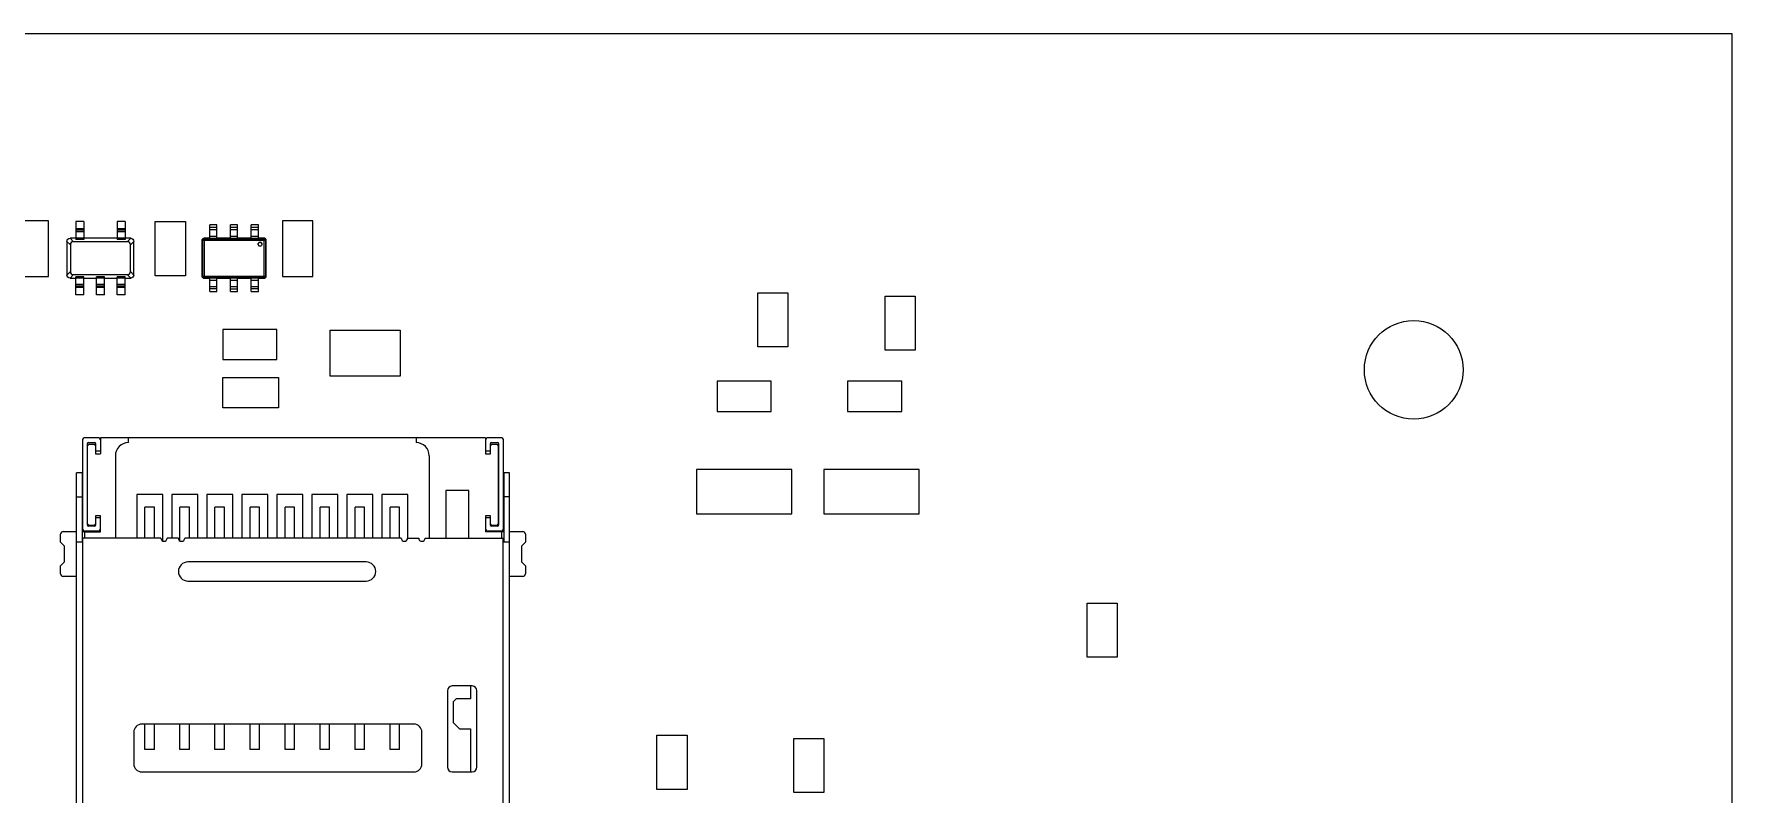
# Model space of a CAD drawing. Header units: millimetres. Extents: x 0 to 160, y -2 to 126.
# Drawn here: x 106.7 to 160, y 102.1 to 126 of the extents above; entities that cross this region are included whole.
import ezdxf

# ---------------------------------------------------------------- set-up
doc = ezdxf.new("R2010")
doc.units = ezdxf.units.MM

msp = doc.modelspace()

# ---------------------------------------------------------------- linework, layer by layer
at = {"color": 7, "linetype": 'Continuous', "lineweight": 25}
for p, q in [((160, 126), (0, 126)), ((160, 0), (160, 126)), ((107.12, 120.125), (106.17, 120.125)), ((107.12, 118.375), (107.12, 120.125)), ((107.97, 120.1), (107.97, 119.535)), ((108.22, 120.1), (107.97, 120.1)), ((108.22, 120.1), (108.22, 119.535)), ((109.27, 120.1), (109.27, 119.535)), ((109.52, 120.1), (109.27, 120.1)), ((109.52, 120.1), (109.52, 119.535)), ((110.47, 118.4), (110.47, 120.1)), ((110.47, 120.1), (111.42, 120.1)), ((111.42, 120.1), (111.42, 118.4)), ((114.47, 120.125), (114.47, 118.375)), ((115.42, 120.125), (114.47, 120.125)), ((115.42, 118.375), (115.42, 120.125)), ((107.792, 119.575), (107.899, 119.468)), ((107.97, 119.575), (107.792, 119.575)), ((108.22, 119.876), (107.97, 119.876)), ((108.22, 119.826), (107.97, 119.826)), ((108.22, 119.777), (107.97, 119.777)), ((108.22, 119.578), (107.97, 119.578)), ((108.22, 119.535), (107.97, 119.535)), ((109.27, 119.575), (108.22, 119.575)), ((109.52, 119.876), (109.27, 119.876)), ((109.52, 119.826), (109.27, 119.826)), ((109.52, 119.777), (109.27, 119.777)), ((109.52, 119.578), (109.27, 119.578)), ((109.52, 119.535), (109.27, 119.535)), ((109.698, 119.575), (109.52, 119.575)), ((109.591, 119.468), (109.698, 119.575)), ((111.958, 119.512), (111.945, 119.525)), ((111.945, 118.375), (111.945, 119.525)), ((111.945, 119.525), (111.945, 119.525)), ((111.958, 119.512), (113.932, 119.512)), ((111.958, 118.388), (111.958, 119.512)), ((112.182, 119.575), (111.995, 119.575)), ((111.995, 119.575), (112.008, 119.562)), ((111.995, 119.575), (112.182, 119.575)), ((111.995, 119.575), (111.995, 119.575)), ((112.008, 119.562), (112.008, 118.338)), ((112.008, 119.562), (113.882, 119.562)), ((112.407, 120), (112.182, 120)), ((112.182, 119.915), (112.182, 120)), ((112.407, 119.915), (112.182, 119.915)), ((112.407, 119.84), (112.182, 119.84)), ((112.182, 119.64), (112.407, 119.64)), ((112.182, 119.57), (112.182, 119.64)), ((112.407, 119.57), (112.182, 119.57)), ((112.407, 119.915), (112.407, 120)), ((112.407, 119.57), (112.407, 119.64)), ((112.832, 119.575), (112.407, 119.575)), ((112.407, 119.575), (112.832, 119.575)), ((113.057, 120), (112.832, 120)), ((112.832, 119.915), (112.832, 120)), ((113.057, 119.915), (112.832, 119.915)), ((113.057, 119.84), (112.832, 119.84)), ((112.832, 119.64), (113.057, 119.64)), ((112.832, 119.57), (112.832, 119.64)), ((113.057, 119.57), (112.832, 119.57)), ((113.057, 119.915), (113.057, 120)), ((113.057, 119.57), (113.057, 119.64)), ((113.482, 119.575), (113.057, 119.575)), ((113.057, 119.575), (113.482, 119.575)), ((113.707, 120), (113.482, 120)), ((113.482, 119.915), (113.482, 120)), ((113.707, 119.915), (113.482, 119.915)), ((113.707, 119.84), (113.482, 119.84)), ((113.482, 119.64), (113.707, 119.64)), ((113.482, 119.57), (113.482, 119.64)), ((113.707, 119.57), (113.482, 119.57)), ((113.707, 119.915), (113.707, 120)), ((113.707, 119.57), (113.707, 119.64)), ((113.895, 119.575), (113.707, 119.575)), ((113.707, 119.575), (113.895, 119.575)), ((113.882, 119.562), (113.895, 119.575)), ((113.882, 119.562), (113.882, 118.338)), ((113.895, 119.575), (113.895, 119.575)), ((113.945, 119.525), (113.932, 119.512)), ((113.932, 119.512), (113.932, 118.388)), ((113.945, 119.525), (113.945, 118.375)), ((113.945, 119.525), (113.945, 119.525)), ((107.802, 119.371), (107.695, 119.478)), ((107.695, 119.478), (107.695, 118.421)), ((107.802, 119.371), (107.802, 118.529)), ((109.591, 119.468), (107.899, 119.468)), ((109.795, 119.478), (109.688, 119.371)), ((109.688, 118.529), (109.688, 119.371)), ((109.795, 118.421), (109.795, 119.478)), ((107.695, 118.421), (107.802, 118.529)), ((107.899, 118.432), (107.792, 118.325)), ((107.899, 118.432), (109.591, 118.432)), ((109.698, 118.325), (109.591, 118.432)), ((109.688, 118.529), (109.795, 118.421)), ((106.17, 118.375), (107.12, 118.375)), ((107.792, 118.325), (107.97, 118.325)), ((108.22, 118.365), (107.97, 118.365)), ((107.97, 117.8), (107.97, 118.365)), ((108.22, 118.321), (107.97, 118.321)), ((108.22, 118.123), (107.97, 118.123)), ((108.22, 118.074), (107.97, 118.074)), ((108.22, 118.024), (107.97, 118.024)), ((108.22, 117.8), (108.22, 118.365)), ((108.22, 118.325), (108.62, 118.325)), ((108.87, 118.365), (108.62, 118.365)), ((108.62, 117.8), (108.62, 118.365)), ((108.87, 118.321), (108.62, 118.321)), ((108.87, 118.123), (108.62, 118.123)), ((108.87, 118.074), (108.62, 118.074)), ((108.87, 118.024), (108.62, 118.024)), ((108.87, 117.8), (108.87, 118.365)), ((108.87, 118.325), (109.27, 118.325)), ((109.52, 118.365), (109.27, 118.365)), ((109.27, 117.8), (109.27, 118.365)), ((109.52, 118.321), (109.27, 118.321)), ((109.52, 118.123), (109.27, 118.123)), ((109.52, 118.074), (109.27, 118.074)), ((109.52, 118.024), (109.27, 118.024)), ((109.52, 117.8), (109.52, 118.365)), ((109.52, 118.325), (109.698, 118.325)), ((111.42, 118.4), (110.47, 118.4)), ((111.945, 118.375), (111.958, 118.388)), ((111.945, 118.375), (111.945, 118.375)), ((111.958, 118.388), (113.932, 118.388)), ((112.008, 118.338), (111.995, 118.325)), ((111.995, 118.325), (112.182, 118.325)), ((111.995, 118.325), (112.182, 118.325)), ((111.995, 118.325), (111.995, 118.325)), ((112.008, 118.338), (113.882, 118.338)), ((112.182, 118.33), (112.407, 118.33)), ((112.182, 118.26), (112.182, 118.33)), ((112.182, 118.26), (112.407, 118.26)), ((112.182, 118.06), (112.407, 118.06)), ((112.407, 117.985), (112.182, 117.985)), ((112.182, 117.9), (112.182, 117.985)), ((112.182, 117.9), (112.407, 117.9)), ((112.407, 118.26), (112.407, 118.33)), ((112.407, 118.325), (112.832, 118.325)), ((112.407, 118.325), (112.832, 118.325)), ((112.407, 117.9), (112.407, 117.985)), ((112.832, 118.33), (113.057, 118.33)), ((112.832, 118.06), (112.832, 118.33)), ((112.832, 118.26), (113.057, 118.26)), ((112.832, 118.06), (113.057, 118.06)), ((112.832, 117.9), (112.832, 118.06)), ((112.832, 117.985), (113.057, 117.985)), ((112.832, 117.9), (113.057, 117.9)), ((113.057, 118.06), (113.057, 118.33)), ((113.057, 118.325), (113.482, 118.325)), ((113.057, 118.325), (113.482, 118.325)), ((113.057, 117.9), (113.057, 118.06)), ((113.482, 118.33), (113.707, 118.33)), ((113.482, 118.26), (113.482, 118.33)), ((113.482, 118.26), (113.707, 118.26)), ((113.482, 118.06), (113.707, 118.06)), ((113.707, 117.985), (113.482, 117.985)), ((113.482, 117.9), (113.482, 117.985)), ((113.482, 117.9), (113.707, 117.9)), ((113.707, 118.26), (113.707, 118.33)), ((113.707, 118.325), (113.895, 118.325)), ((113.707, 118.325), (113.895, 118.325)), ((113.707, 117.9), (113.707, 117.985)), ((113.895, 118.325), (113.882, 118.338)), ((113.895, 118.325), (113.895, 118.325)), ((113.932, 118.388), (113.945, 118.375)), ((114.47, 118.375), (115.42, 118.375)), ((108.22, 117.8), (107.97, 117.8)), ((108.87, 117.8), (108.62, 117.8)), ((109.52, 117.8), (109.27, 117.8)), ((129.394, 117.858), (130.344, 117.858)), ((129.394, 116.158), (129.394, 117.858)), ((130.344, 117.858), (130.344, 116.158)), ((133.394, 116.058), (133.394, 117.758)), ((133.394, 117.758), (134.344, 117.758)), ((134.344, 117.758), (134.344, 116.058)), ((114.29, 116.712), (112.59, 116.712)), ((112.59, 116.712), (112.59, 115.762)), ((114.29, 115.762), (114.29, 116.712)), ((115.962, 116.691), (118.162, 116.691)), ((115.962, 115.241), (115.962, 116.691)), ((118.162, 116.691), (118.162, 115.241)), ((112.59, 115.762), (114.29, 115.762)), ((130.344, 116.158), (129.394, 116.158)), ((134.344, 116.058), (133.394, 116.058)), ((118.162, 115.241), (115.962, 115.241)), ((112.588, 115.195), (114.338, 115.195)), ((112.588, 114.245), (112.588, 115.195)), ((114.338, 115.195), (114.338, 114.245)), ((128.119, 115.083), (128.119, 114.133)), ((129.819, 115.083), (128.119, 115.083)), ((129.819, 114.133), (129.819, 115.083)), ((132.219, 115.083), (132.219, 114.133)), ((133.919, 115.083), (132.219, 115.083)), ((133.919, 114.133), (133.919, 115.083)), ((114.338, 114.245), (112.588, 114.245)), ((128.119, 114.133), (129.819, 114.133)), ((132.219, 114.133), (133.919, 114.133)), ((108.185, 113.25), (108.185, 110.43)), ((108.695, 113.3), (108.235, 113.3)), ((108.335, 110.56), (108.335, 113.12)), ((108.345, 113.05), (108.395, 113.1)), ((108.365, 113.15), (108.565, 113.15)), ((108.395, 113.1), (108.545, 113.1)), ((108.545, 113.1), (108.595, 113.05)), ((108.595, 113.12), (108.595, 113.05)), ((120.845, 113.3), (108.745, 113.3)), ((108.745, 113.3), (108.745, 112.8)), ((109.625, 113.15), (109.625, 113.3)), ((118.665, 113.3), (118.665, 113.15)), ((120.845, 113.3), (120.845, 112.8)), ((121.355, 113.3), (120.895, 113.3)), ((120.995, 113.05), (120.995, 113.12)), ((120.995, 113.05), (121.045, 113.1)), ((121.025, 113.15), (121.225, 113.15)), ((121.045, 113.1), (121.195, 113.1)), ((121.195, 113.1), (121.245, 113.05)), ((121.255, 113.12), (121.255, 110.56)), ((121.405, 110.43), (121.405, 113.25)), ((108.345, 110.6), (108.345, 113.05)), ((108.595, 113.05), (108.595, 112.8)), ((108.595, 112.89), (108.745, 112.89)), ((108.595, 112.8), (108.745, 112.8)), ((109.215, 112.74), (109.215, 110.15)), ((119.075, 112.74), (119.075, 110.15)), ((120.845, 112.89), (120.995, 112.89)), ((120.845, 112.8), (120.995, 112.8)), ((120.995, 112.8), (120.995, 113.05)), ((121.245, 113.05), (121.245, 110.6)), ((108.175, 112.2), (107.995, 112.2)), ((107.995, 98.8), (107.995, 112.2)), ((108.175, 112.2), (108.175, 110.03)), ((121.595, 112.2), (121.415, 112.2)), ((121.415, 112.2), (121.415, 110.03)), ((121.595, 98.8), (121.595, 112.2)), ((130.469, 112.308), (127.469, 112.308)), ((127.469, 112.308), (127.469, 110.908)), ((130.469, 110.908), (130.469, 112.308)), ((134.469, 112.308), (131.469, 112.308)), ((131.469, 112.308), (131.469, 110.908)), ((134.469, 110.908), (134.469, 112.308)), ((109.885, 111.52), (109.885, 110.15)), ((110.705, 111.52), (109.885, 111.52)), ((110.705, 110.058), (110.705, 111.52)), ((110.985, 111.52), (110.985, 110.15)), ((111.805, 111.52), (110.985, 111.52)), ((111.805, 110.15), (111.805, 111.52)), ((112.085, 111.52), (112.085, 110.15)), ((112.905, 111.52), (112.085, 111.52)), ((112.905, 110.15), (112.905, 111.52)), ((113.185, 111.52), (113.185, 110.15)), ((114.005, 111.52), (113.185, 111.52)), ((114.005, 110.15), (114.005, 111.52)), ((114.285, 111.52), (114.285, 110.15)), ((115.105, 111.52), (114.285, 111.52)), ((115.105, 110.15), (115.105, 111.52)), ((115.385, 111.52), (115.385, 110.15)), ((116.205, 111.52), (115.385, 111.52)), ((116.205, 110.15), (116.205, 111.52)), ((116.485, 111.52), (116.485, 110.15)), ((117.305, 111.52), (116.485, 111.52)), ((117.305, 110.15), (117.305, 111.52)), ((117.585, 111.52), (117.585, 110.15)), ((118.405, 111.52), (117.585, 111.52)), ((118.405, 110.15), (118.405, 111.52)), ((120.315, 111.65), (119.595, 111.65)), ((119.595, 111.65), (119.595, 110.15)), ((120.315, 110.15), (120.315, 111.65)), ((107.995, 111.45), (108.175, 111.45)), ((110.445, 111.12), (110.145, 111.12)), ((110.145, 110.15), (110.145, 111.12)), ((110.445, 110.15), (110.445, 111.12)), ((111.545, 111.12), (111.245, 111.12)), ((111.245, 110.063), (111.245, 111.12)), ((111.545, 110.15), (111.545, 111.12)), ((112.645, 111.12), (112.345, 111.12)), ((112.345, 110.15), (112.345, 111.12)), ((112.645, 110.15), (112.645, 111.12)), ((113.445, 110.15), (113.445, 111.12)), ((113.745, 111.12), (113.445, 111.12)), ((113.745, 110.15), (113.745, 111.12)), ((114.845, 111.12), (114.545, 111.12)), ((114.545, 110.15), (114.545, 111.12)), ((114.845, 110.15), (114.845, 111.12)), ((115.645, 110.15), (115.645, 111.12)), ((115.945, 111.12), (115.645, 111.12)), ((115.945, 110.15), (115.945, 111.12)), ((117.045, 111.12), (116.745, 111.12)), ((116.745, 110.15), (116.745, 111.12)), ((117.045, 110.15), (117.045, 111.12)), ((117.845, 110.15), (117.845, 111.12)), ((118.145, 111.12), (117.845, 111.12)), ((118.145, 110.15), (118.145, 111.12)), ((121.595, 111.45), (121.415, 111.45)), ((108.395, 110.55), (108.345, 110.6)), ((108.565, 110.53), (108.365, 110.53)), ((108.545, 110.55), (108.395, 110.55)), ((108.595, 110.6), (108.545, 110.55)), ((108.745, 110.85), (108.595, 110.85)), ((108.595, 110.85), (108.595, 110.56)), ((108.745, 110.79), (108.595, 110.79)), ((108.745, 110.35), (108.745, 110.85)), ((120.995, 110.85), (120.845, 110.85)), ((120.845, 110.85), (120.845, 110.35)), ((120.995, 110.79), (120.845, 110.79)), ((120.995, 110.56), (120.995, 110.85)), ((121.045, 110.55), (120.995, 110.6)), ((121.225, 110.53), (121.025, 110.53)), ((121.195, 110.55), (121.045, 110.55)), ((121.245, 110.6), (121.195, 110.55)), ((127.469, 110.908), (130.469, 110.908)), ((131.469, 110.908), (134.469, 110.908)), ((107.495, 110.025), (107.495, 110.275)), ((107.615, 109.9), (107.495, 110.025)), ((107.575, 110.355), (107.995, 110.355)), ((107.615, 109.4), (107.615, 109.9)), ((107.995, 110.03), (108.175, 110.03)), ((108.175, 110.355), (108.245, 110.355)), ((110.645, 110.15), (108.175, 110.15)), ((108.195, 98.8), (108.195, 110.15)), ((108.235, 110.38), (108.695, 110.38)), ((108.245, 110.355), (108.245, 110.15)), ((108.245, 110.35), (108.745, 110.35)), ((111.195, 110.15), (110.845, 110.15)), ((118.195, 110.15), (111.395, 110.15)), ((118.395, 110.15), (118.745, 110.15)), ((118.945, 110.15), (121.415, 110.15)), ((121.345, 110.35), (120.845, 110.35)), ((120.895, 110.38), (121.355, 110.38)), ((121.345, 110.35), (121.345, 110.355)), ((121.345, 110.355), (121.415, 110.355)), ((121.345, 110.35), (121.345, 110.15)), ((121.395, 98.8), (121.395, 110.15)), ((121.415, 110.03), (121.595, 110.03)), ((121.595, 110.355), (122.015, 110.355)), ((122.095, 110.025), (121.975, 109.9)), ((121.975, 109.9), (121.975, 109.4)), ((122.095, 110.275), (122.095, 110.025)), ((107.495, 109.275), (107.615, 109.4)), ((117.095, 109.4), (111.495, 109.4)), ((121.975, 109.4), (122.095, 109.275)), ((107.495, 109.025), (107.495, 109.275)), ((107.995, 108.945), (107.575, 108.945)), ((122.015, 108.945), (121.595, 108.945)), ((122.095, 109.275), (122.095, 109.025)), ((111.495, 108.8), (117.095, 108.8)), ((139.74, 106.409), (139.74, 108.109)), ((139.74, 108.109), (140.69, 108.109)), ((140.69, 108.109), (140.69, 106.409)), ((140.69, 106.409), (139.74, 106.409)), ((119.645, 105.35), (119.645, 102.95)), ((120.425, 105.5), (119.795, 105.5)), ((119.925, 105.1), (119.825, 105)), ((120.375, 105.1), (119.925, 105.1)), ((120.375, 105.5), (120.375, 105.1)), ((120.575, 102.95), (120.575, 105.35)), ((119.825, 105), (119.825, 104.35)), ((109.795, 104.05), (109.795, 103.05)), ((118.595, 104.3), (110.045, 104.3)), ((110.145, 103.5), (110.145, 104.3)), ((110.445, 103.5), (110.445, 104.3)), ((111.245, 103.5), (111.245, 104.3)), ((111.545, 103.5), (111.545, 104.3)), ((112.345, 103.5), (112.345, 104.3)), ((112.645, 103.5), (112.645, 104.3)), ((113.445, 103.5), (113.445, 104.3)), ((113.745, 103.5), (113.745, 104.3)), ((114.545, 103.5), (114.545, 104.3)), ((114.845, 103.5), (114.845, 104.3)), ((115.645, 103.5), (115.645, 104.3)), ((115.945, 103.5), (115.945, 104.3)), ((116.745, 103.5), (116.745, 104.3)), ((117.045, 103.5), (117.045, 104.3)), ((117.845, 103.5), (117.845, 104.3)), ((118.145, 103.5), (118.145, 104.3)), ((118.845, 103.05), (118.845, 104.05)), ((119.825, 104.35), (120.025, 104.15)), ((120.025, 104.15), (120.375, 104.15)), ((120.375, 104.15), (120.375, 102.8)), ((110.445, 103.5), (110.145, 103.5)), ((111.545, 103.5), (111.245, 103.5)), ((112.645, 103.5), (112.345, 103.5)), ((113.745, 103.5), (113.445, 103.5)), ((114.845, 103.5), (114.545, 103.5)), ((115.945, 103.5), (115.645, 103.5)), ((117.045, 103.5), (116.745, 103.5)), ((118.145, 103.5), (117.845, 103.5)), ((126.225, 102.25), (126.225, 103.95)), ((126.225, 103.95), (127.175, 103.95)), ((127.175, 103.95), (127.175, 102.25)), ((130.525, 103.85), (131.475, 103.85)), ((130.525, 102.15), (130.525, 103.85)), ((131.475, 103.85), (131.475, 102.15)), ((110.045, 102.8), (118.595, 102.8)), ((119.795, 102.8), (120.425, 102.8)), ((127.175, 102.25), (126.225, 102.25)), ((131.475, 102.15), (130.525, 102.15))]:
    msp.add_line(p, q, dxfattribs=at)
msp.add_circle((150, 115.44), 1.55, dxfattribs=at)
for centre, radius, start, end in [((113.895, 119.525), 0.05, 0, 90), ((111.995, 118.375), 0.05, 180, 270), ((113.895, 118.375), 0.05, 270, 0), ((108.235, 113.25), 0.05, 90, 180), ((108.235, 113.25), 0.05, 90, 180), ((108.365, 113.12), 0.03, 90, 180), ((108.565, 113.12), 0.03, 0, 90), ((108.695, 113.25), 0.05, 0, 90), ((108.695, 113.25), 0.05, 0, 90), ((109.625, 112.74), 0.41, 90, 180), ((118.665, 112.74), 0.41, 0, 90), ((120.895, 113.25), 0.05, 90, 180), ((120.895, 113.25), 0.05, 90, 180), ((121.025, 113.12), 0.03, 90, 180), ((121.225, 113.12), 0.03, 0, 90), ((121.355, 113.25), 0.05, 0, 90), ((121.355, 113.25), 0.05, 0, 90), ((108.235, 110.43), 0.05, 180, 270), ((108.365, 110.56), 0.03, 180, 270), ((108.365, 110.56), 0.03, 180, 270), ((108.565, 110.56), 0.03, 270, 0), ((108.565, 110.56), 0.03, 270, 0), ((108.695, 110.43), 0.05, 270, 0), ((120.895, 110.43), 0.05, 180, 270), ((121.025, 110.56), 0.03, 180, 270), ((121.025, 110.56), 0.03, 180, 270), ((121.225, 110.56), 0.03, 270, 0), ((121.225, 110.56), 0.03, 270, 0), ((121.355, 110.43), 0.05, 270, 0), ((107.575, 110.275), 0.08, 90, 180), ((110.745, 110.15), 0.1, 180, 0), ((110.745, 110.15), 0.1, 180, 0), ((111.295, 110.15), 0.1, 180, 0), ((111.295, 110.15), 0.1, 180, 0), ((118.295, 110.15), 0.1, 180, 0), ((118.295, 110.15), 0.1, 180, 0), ((118.845, 110.15), 0.1, 180, 0), ((118.845, 110.15), 0.1, 180, 0), ((122.015, 110.275), 0.08, 0, 90), ((111.495, 109.1), 0.3, 90, 270), ((117.095, 109.1), 0.3, 270, 90), ((107.575, 109.025), 0.08, 180, 270), ((111.495, 109.1), 0.3, 180, 270), ((117.095, 109.1), 0.3, 270, 0), ((122.015, 109.025), 0.08, 270, 0), ((119.795, 105.35), 0.15, 90, 180), ((120.425, 105.35), 0.15, 0, 90), ((110.045, 104.05), 0.25, 90, 180), ((118.595, 104.05), 0.25, 0, 90), ((110.045, 103.05), 0.25, 180, 270), ((110.045, 103.05), 0.25, 180, 270), ((118.595, 103.05), 0.25, 270, 0), ((118.595, 103.05), 0.25, 270, 0), ((119.795, 102.95), 0.15, 180, 270), ((119.795, 102.95), 0.15, 180, 270), ((120.425, 102.95), 0.15, 270, 0), ((120.425, 102.95), 0.15, 270, 0)]:
    msp.add_arc(centre, radius, start, end, dxfattribs=at)
for points, knots in [([(107.695, 119.478), (107.695, 119.502), (107.704, 119.528), (107.741, 119.566), (107.768, 119.575), (107.792, 119.575)], [0, 0, 0, 0, 0.5, 0.5, 1, 1, 1, 1]), ([(109.698, 119.575), (109.722, 119.575), (109.748, 119.566), (109.786, 119.528), (109.795, 119.502), (109.795, 119.478)], [0, 0, 0, 0, 0.5, 0.5, 1, 1, 1, 1]), ([(111.945, 119.525), (111.946, 119.531), (111.947, 119.544), (111.958, 119.56), (111.975, 119.572), (111.988, 119.574), (111.995, 119.575)], [0, 0, 0, 0, 0.2399181, 0.486454, 0.7397632, 1, 1, 1, 1]), ([(112.182, 119.84), (112.182, 119.841), (112.182, 119.843), (112.182, 119.861), (112.182, 119.885), (112.182, 119.905), (112.182, 119.915)], [0, 0, 0, 0, 0.249717, 0.497406, 0.744534, 1, 1, 1, 1]), ([(112.182, 119.64), (112.182, 119.653), (112.182, 119.679), (112.182, 119.717), (112.182, 119.752), (112.182, 119.792), (112.182, 119.832), (112.182, 119.837), (112.182, 119.84)], [0, 0, 0, 0, 0.127579, 0.250344, 0.37317, 0.500927, 0.747614, 1, 1, 1, 1]), ([(112.407, 119.84), (112.407, 119.84), (112.407, 119.848), (112.407, 119.876), (112.407, 119.895), (112.407, 119.915)], [0, 0, 0, 0, 0.5, 0.5, 1, 1, 1, 1]), ([(112.407, 119.64), (112.407, 119.692), (112.407, 119.744), (112.407, 119.818), (112.407, 119.84), (112.407, 119.84)], [0, 0, 0, 0, 0.5, 0.5, 1, 1, 1, 1]), ([(112.832, 119.84), (112.832, 119.841), (112.832, 119.843), (112.832, 119.861), (112.832, 119.885), (112.832, 119.905), (112.832, 119.915)], [0, 0, 0, 0, 0.249717, 0.497406, 0.744534, 1, 1, 1, 1]), ([(112.832, 119.64), (112.832, 119.653), (112.832, 119.679), (112.832, 119.717), (112.832, 119.752), (112.832, 119.792), (112.832, 119.832), (112.832, 119.837), (112.832, 119.84)], [0, 0, 0, 0, 0.127579, 0.250344, 0.37317, 0.500927, 0.747614, 1, 1, 1, 1]), ([(113.057, 119.84), (113.057, 119.84), (113.057, 119.848), (113.057, 119.876), (113.057, 119.895), (113.057, 119.915)], [0, 0, 0, 0, 0.5, 0.5, 1, 1, 1, 1]), ([(113.057, 119.64), (113.057, 119.692), (113.057, 119.744), (113.057, 119.818), (113.057, 119.84), (113.057, 119.84)], [0, 0, 0, 0, 0.5, 0.5, 1, 1, 1, 1]), ([(113.482, 119.84), (113.482, 119.841), (113.482, 119.843), (113.482, 119.861), (113.482, 119.885), (113.482, 119.905), (113.482, 119.915)], [0, 0, 0, 0, 0.249717, 0.497406, 0.744534, 1, 1, 1, 1]), ([(113.482, 119.64), (113.482, 119.653), (113.482, 119.679), (113.482, 119.717), (113.482, 119.752), (113.482, 119.792), (113.482, 119.832), (113.482, 119.837), (113.482, 119.84)], [0, 0, 0, 0, 0.127579, 0.250344, 0.37317, 0.500927, 0.747614, 1, 1, 1, 1]), ([(113.707, 119.84), (113.707, 119.84), (113.707, 119.848), (113.707, 119.876), (113.707, 119.895), (113.707, 119.915)], [0, 0, 0, 0, 0.5, 0.5, 1, 1, 1, 1]), ([(113.707, 119.64), (113.707, 119.692), (113.707, 119.744), (113.707, 119.818), (113.707, 119.84), (113.707, 119.84)], [0, 0, 0, 0, 0.5, 0.5, 1, 1, 1, 1]), ([(113.895, 119.575), (113.902, 119.574), (113.915, 119.572), (113.932, 119.56), (113.943, 119.544), (113.944, 119.531), (113.945, 119.525)], [0, 0, 0, 0, 0.260237, 0.513546, 0.760082, 1, 1, 1, 1]), ([(107.899, 119.468), (107.875, 119.468), (107.849, 119.458), (107.811, 119.421), (107.802, 119.395), (107.802, 119.371)], [0, 0, 0, 0, 0.5, 0.5, 1, 1, 1, 1]), ([(109.688, 119.371), (109.688, 119.395), (109.678, 119.421), (109.641, 119.458), (109.615, 119.468), (109.591, 119.468)], [0, 0, 0, 0, 0.5, 0.5, 1, 1, 1, 1]), ([(113.76, 119.327), (113.752, 119.328), (113.736, 119.33), (113.71, 119.349), (113.693, 119.388), (113.71, 119.427), (113.736, 119.446), (113.752, 119.448), (113.76, 119.449)], [0, 0, 0, 0, 0.125596, 0.253292, 0.498841, 0.742922, 0.870056, 1, 1, 1, 1]), ([(113.76, 119.449), (113.752, 119.448), (113.736, 119.446), (113.717, 119.431), (113.702, 119.412), (113.7, 119.396), (113.7, 119.388)], [0, 0, 0, 0, 0.249326, 0.502823, 0.749425, 1, 1, 1, 1]), ([(113.76, 119.449), (113.768, 119.448), (113.784, 119.446), (113.81, 119.427), (113.828, 119.388), (113.811, 119.349), (113.785, 119.33), (113.769, 119.328), (113.76, 119.327)], [0, 0, 0, 0, 0.125596, 0.253292, 0.498841, 0.742922, 0.870056, 1, 1, 1, 1]), ([(113.821, 119.388), (113.821, 119.396), (113.819, 119.411), (113.805, 119.431), (113.785, 119.446), (113.769, 119.448), (113.76, 119.449)], [0, 0, 0, 0, 0.242016, 0.492426, 0.743439, 1, 1, 1, 1]), ([(107.792, 118.325), (107.768, 118.325), (107.741, 118.334), (107.704, 118.371), (107.695, 118.398), (107.695, 118.421)], [0, 0, 0, 0, 0.5, 0.5, 1, 1, 1, 1]), ([(107.802, 118.529), (107.802, 118.505), (107.811, 118.479), (107.849, 118.441), (107.875, 118.432), (107.899, 118.432)], [0, 0, 0, 0, 0.5, 0.5, 1, 1, 1, 1]), ([(109.591, 118.432), (109.615, 118.432), (109.641, 118.441), (109.678, 118.479), (109.688, 118.505), (109.688, 118.529)], [0, 0, 0, 0, 0.5, 0.5, 1, 1, 1, 1]), ([(109.795, 118.421), (109.795, 118.398), (109.786, 118.371), (109.748, 118.334), (109.722, 118.325), (109.698, 118.325)], [0, 0, 0, 0, 0.5, 0.5, 1, 1, 1, 1]), ([(111.995, 118.325), (111.988, 118.326), (111.975, 118.327), (111.958, 118.339), (111.947, 118.356), (111.946, 118.369), (111.945, 118.375)], [0, 0, 0, 0, 0.260237, 0.513546, 0.760082, 1, 1, 1, 1]), ([(112.182, 118.06), (112.182, 118.061), (112.182, 118.062), (112.182, 118.074), (112.182, 118.092), (112.182, 118.126), (112.182, 118.181), (112.182, 118.233), (112.182, 118.26)], [0, 0, 0, 0, 0.127579, 0.250344, 0.37317, 0.500927, 0.747614, 1, 1, 1, 1]), ([(112.182, 117.985), (112.182, 117.995), (112.182, 118.014), (112.182, 118.039), (112.182, 118.054), (112.182, 118.056), (112.182, 118.057)], [0, 0, 0, 0, 0.286254, 0.572508, 0.858763, 1, 1, 1, 1]), ([(112.407, 118.06), (112.407, 118.06), (112.407, 118.081), (112.407, 118.156), (112.407, 118.208), (112.407, 118.26)], [0, 0, 0, 0, 0.5, 0.5, 1, 1, 1, 1]), ([(112.407, 117.985), (112.407, 117.995), (112.407, 118.014), (112.407, 118.039), (112.407, 118.054), (112.407, 118.056), (112.407, 118.057)], [0, 0, 0, 0, 0.286254, 0.572508, 0.858763, 1, 1, 1, 1]), ([(113.482, 118.06), (113.482, 118.061), (113.482, 118.062), (113.482, 118.074), (113.482, 118.092), (113.482, 118.126), (113.482, 118.181), (113.482, 118.233), (113.482, 118.26)], [0, 0, 0, 0, 0.127579, 0.250344, 0.37317, 0.500927, 0.747614, 1, 1, 1, 1]), ([(113.482, 117.985), (113.482, 117.995), (113.482, 118.014), (113.482, 118.039), (113.482, 118.054), (113.482, 118.056), (113.482, 118.057)], [0, 0, 0, 0, 0.286254, 0.572508, 0.858763, 1, 1, 1, 1]), ([(113.707, 118.06), (113.707, 118.06), (113.707, 118.081), (113.707, 118.156), (113.707, 118.208), (113.707, 118.26)], [0, 0, 0, 0, 0.5, 0.5, 1, 1, 1, 1]), ([(113.707, 117.985), (113.707, 117.995), (113.707, 118.014), (113.707, 118.039), (113.707, 118.054), (113.707, 118.056), (113.707, 118.057)], [0, 0, 0, 0, 0.2862542, 0.5725084, 0.8587627, 1, 1, 1, 1]), ([(113.945, 118.375), (113.945, 118.371), (113.944, 118.357), (113.932, 118.339), (113.913, 118.327), (113.901, 118.326), (113.895, 118.325)], [0, 0, 0, 0, 0.14655, 0.543239, 0.765429, 1, 1, 1, 1])]:
    msp.add_open_spline(points, degree=3, knots=knots, dxfattribs=at)
for points in [[(111.958, 119.512), (111.958, 119.538), (111.982, 119.562), (112.008, 119.562)], [(113.882, 119.562), (113.908, 119.562), (113.932, 119.538), (113.932, 119.512)], [(112.008, 118.338), (111.982, 118.338), (111.958, 118.362), (111.958, 118.388)], [(113.932, 118.388), (113.932, 118.362), (113.908, 118.338), (113.882, 118.338)]]:
    msp.add_open_spline(points, degree=3, dxfattribs=at)

doc.saveas('drawing.dxf')
